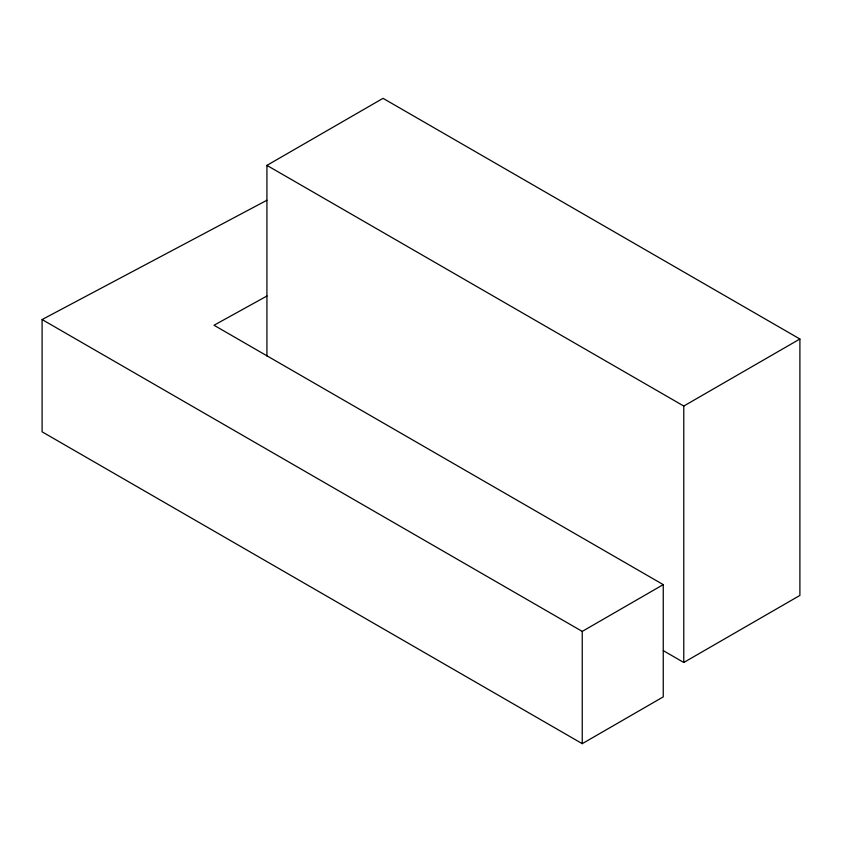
<?xml version="1.0" encoding="UTF-8"?>
<svg xmlns="http://www.w3.org/2000/svg" width="842" height="842" viewBox="0 0 842 842"><rect width="100%" height="100%" fill="white"/><g stroke="black" fill="none" stroke-linecap="round" stroke-linejoin="round"><path stroke-width="1.26" d="M266.925 356.05L266.925 165.379L383.047 98.335L799.9 339.01L799.9 595.431L683.778 662.475L663.275 650.634M266.925 165.379L683.778 406.044L799.9 339.01M42.1 319.55L582.243 631.395L663.254 584.622L663.254 696.881L582.243 743.665L42.1 431.82L42.1 319.55L266.872 200.28M266.967 296.005L214.015 325.254L663.254 584.622M683.778 406.044L683.778 662.475M582.243 631.395L582.243 743.665"/></g></svg>
